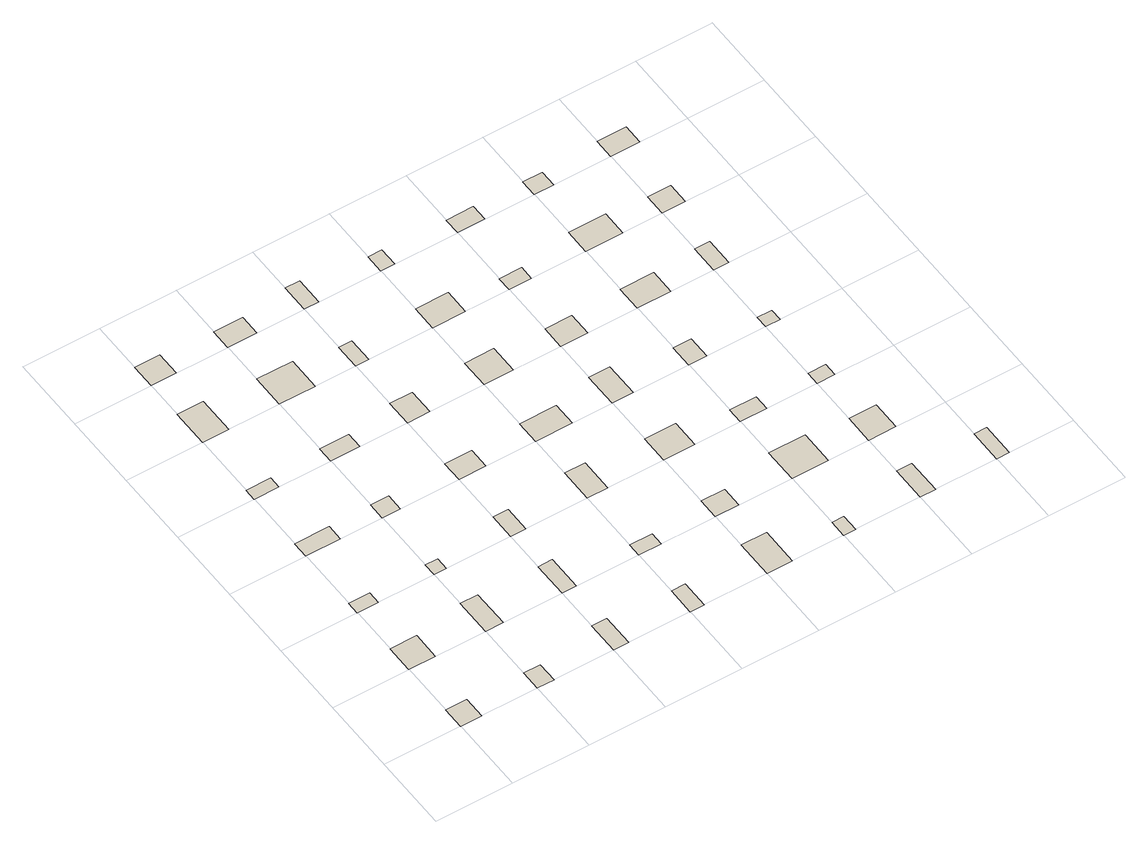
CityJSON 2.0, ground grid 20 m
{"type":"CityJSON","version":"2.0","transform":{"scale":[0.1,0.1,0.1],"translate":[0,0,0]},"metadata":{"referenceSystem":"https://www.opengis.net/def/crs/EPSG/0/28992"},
"CityObjects":{
"building1":{"type":"Building","attributes":{"roofType":"Flat","yearOfConstruction":2000,"function":"Residential","storeysAboveGround":5},"geometry":[{"type":"MultiSurface","lod":"0","boundaries":[[[0,1,2,3]]]}]},
"building2":{"type":"Building","attributes":{"roofType":"Hipped","yearOfConstruction":1953,"function":"Residential","storeysAboveGround":2},"geometry":[{"type":"MultiSurface","lod":"0","boundaries":[[[4,5,6,7]]]}]},
"building3":{"type":"Building","attributes":{"roofType":"Flat","yearOfConstruction":1993,"function":"Residential","storeysAboveGround":5},"geometry":[{"type":"MultiSurface","lod":"0","boundaries":[[[8,9,10,11]]]}]},
"building4":{"type":"Building","attributes":{"roofType":"Pyramidal","yearOfConstruction":1986,"function":"Residential","storeysAboveGround":2},"geometry":[{"type":"MultiSurface","lod":"0","boundaries":[[[12,13,14,15]]]}]},
"building5":{"type":"Building","attributes":{"roofType":"Gabled","yearOfConstruction":1979,"function":"Residential","storeysAboveGround":1},"geometry":[{"type":"MultiSurface","lod":"0","boundaries":[[[16,17,18,19]]]}]},
"building6":{"type":"Building","attributes":{"roofType":"Gabled","yearOfConstruction":2003,"function":"Residential","storeysAboveGround":3},"geometry":[{"type":"MultiSurface","lod":"0","boundaries":[[[20,21,22,23]]]}]},
"building7":{"type":"Building","attributes":{"roofType":"Flat","yearOfConstruction":1963,"function":"Residential","storeysAboveGround":2},"geometry":[{"type":"MultiSurface","lod":"0","boundaries":[[[24,25,26,27]]]}]},
"building8":{"type":"Building","attributes":{"roofType":"Shed","yearOfConstruction":1966,"function":"Residential","storeysAboveGround":2},"geometry":[{"type":"MultiSurface","lod":"0","boundaries":[[[28,29,30,31]]]}]},
"building9":{"type":"Building","attributes":{"roofType":"Flat","yearOfConstruction":2010,"function":"Residential","storeysAboveGround":4},"geometry":[{"type":"MultiSurface","lod":"0","boundaries":[[[32,33,34,35]]]}]},
"building10":{"type":"Building","attributes":{"roofType":"Gabled","yearOfConstruction":1961,"function":"Residential","storeysAboveGround":3},"geometry":[{"type":"MultiSurface","lod":"0","boundaries":[[[36,37,38,39]]]}]},
"building11":{"type":"Building","attributes":{"roofType":"Gabled","yearOfConstruction":1959,"function":"Residential","storeysAboveGround":3},"geometry":[{"type":"MultiSurface","lod":"0","boundaries":[[[40,41,42,43]]]}]},
"building12":{"type":"Building","attributes":{"roofType":"Shed","yearOfConstruction":1954,"function":"Residential","storeysAboveGround":1},"geometry":[{"type":"MultiSurface","lod":"0","boundaries":[[[44,45,46,47]]]}]},
"building13":{"type":"Building","attributes":{"roofType":"Gabled","yearOfConstruction":1949,"function":"Industrial","storeysAboveGround":1},"geometry":[{"type":"MultiSurface","lod":"0","boundaries":[[[48,49,50,51]]]}]},
"building14":{"type":"Building","attributes":{"roofType":"Flat","yearOfConstruction":1972,"function":"Residential","storeysAboveGround":2},"geometry":[{"type":"MultiSurface","lod":"0","boundaries":[[[52,53,54,55]]]}]},
"building15":{"type":"Building","attributes":{"roofType":"Flat","yearOfConstruction":1989,"function":"Residential","storeysAboveGround":5},"geometry":[{"type":"MultiSurface","lod":"0","boundaries":[[[56,57,58,59]]]}]},
"building16":{"type":"Building","attributes":{"roofType":"Gabled","yearOfConstruction":1960,"function":"Industrial","storeysAboveGround":1},"geometry":[{"type":"MultiSurface","lod":"0","boundaries":[[[60,61,62,63]]]}]},
"building17":{"type":"Building","attributes":{"roofType":"Flat","yearOfConstruction":1946,"function":"Residential","storeysAboveGround":1},"geometry":[{"type":"MultiSurface","lod":"0","boundaries":[[[64,65,66,67]]]}]},
"building18":{"type":"Building","attributes":{"roofType":"Flat","yearOfConstruction":1960,"function":"Residential","storeysAboveGround":4},"geometry":[{"type":"MultiSurface","lod":"0","boundaries":[[[68,69,70,71]]]}]},
"building19":{"type":"Building","attributes":{"roofType":"Flat","yearOfConstruction":1949,"function":"Industrial","storeysAboveGround":5},"geometry":[{"type":"MultiSurface","lod":"0","boundaries":[[[72,73,74,75]]]}]},
"building20":{"type":"Building","attributes":{"roofType":"Flat","yearOfConstruction":2013,"function":"Residential","storeysAboveGround":3},"geometry":[{"type":"MultiSurface","lod":"0","boundaries":[[[76,77,78,79]]]}]},
"building21":{"type":"Building","attributes":{"roofType":"Flat","yearOfConstruction":1978,"function":"Residential","storeysAboveGround":2},"geometry":[{"type":"MultiSurface","lod":"0","boundaries":[[[80,81,82,83]]]}]},
"building22":{"type":"Building","attributes":{"roofType":"Flat","yearOfConstruction":1961,"function":"Residential","storeysAboveGround":4},"geometry":[{"type":"MultiSurface","lod":"0","boundaries":[[[84,85,86,87]]]}]},
"building23":{"type":"Building","attributes":{"roofType":"Hipped","yearOfConstruction":2011,"function":"Residential","storeysAboveGround":2},"geometry":[{"type":"MultiSurface","lod":"0","boundaries":[[[88,89,90,91]]]}]},
"building24":{"type":"Building","attributes":{"roofType":"Flat","yearOfConstruction":1987,"function":"Residential","storeysAboveGround":5},"geometry":[{"type":"MultiSurface","lod":"0","boundaries":[[[92,93,94,95]]]}]},
"building25":{"type":"Building","attributes":{"roofType":"Flat","yearOfConstruction":1967,"function":"Residential","storeysAboveGround":5},"geometry":[{"type":"MultiSurface","lod":"0","boundaries":[[[96,97,98,99]]]}]},
"building26":{"type":"Building","attributes":{"roofType":"Flat","yearOfConstruction":2014,"function":"Residential","storeysAboveGround":5},"geometry":[{"type":"MultiSurface","lod":"0","boundaries":[[[100,101,102,103]]]}]},
"building27":{"type":"Building","attributes":{"roofType":"Flat","yearOfConstruction":1997,"function":"Residential","storeysAboveGround":4},"geometry":[{"type":"MultiSurface","lod":"0","boundaries":[[[104,105,106,107]]]}]},
"building28":{"type":"Building","attributes":{"roofType":"Flat","yearOfConstruction":1976,"function":"Residential","storeysAboveGround":5},"geometry":[{"type":"MultiSurface","lod":"0","boundaries":[[[108,109,110,111]]]}]},
"building29":{"type":"Building","attributes":{"roofType":"Hipped","yearOfConstruction":1965,"function":"Residential","storeysAboveGround":3},"geometry":[{"type":"MultiSurface","lod":"0","boundaries":[[[112,113,114,115]]]}]},
"building30":{"type":"Building","attributes":{"roofType":"Flat","yearOfConstruction":1955,"function":"Residential","storeysAboveGround":5},"geometry":[{"type":"MultiSurface","lod":"0","boundaries":[[[116,117,118,119]]]}]},
"building31":{"type":"Building","attributes":{"roofType":"Hipped","yearOfConstruction":1956,"function":"Residential","storeysAboveGround":2},"geometry":[{"type":"MultiSurface","lod":"0","boundaries":[[[120,121,122,123]]]}]},
"building32":{"type":"Building","attributes":{"roofType":"Pyramidal","yearOfConstruction":1983,"function":"Residential","storeysAboveGround":3},"geometry":[{"type":"MultiSurface","lod":"0","boundaries":[[[124,125,126,127]]]}]},
"building33":{"type":"Building","attributes":{"roofType":"Pyramidal","yearOfConstruction":1945,"function":"Residential","storeysAboveGround":3},"geometry":[{"type":"MultiSurface","lod":"0","boundaries":[[[128,129,130,131]]]}]},
"building34":{"type":"Building","attributes":{"roofType":"Hipped","yearOfConstruction":2012,"function":"Residential","storeysAboveGround":3},"geometry":[{"type":"MultiSurface","lod":"0","boundaries":[[[132,133,134,135]]]}]},
"building35":{"type":"Building","attributes":{"roofType":"Pyramidal","yearOfConstruction":1972,"function":"Residential","storeysAboveGround":1},"geometry":[{"type":"MultiSurface","lod":"0","boundaries":[[[136,137,138,139]]]}]},
"building36":{"type":"Building","attributes":{"roofType":"Flat","yearOfConstruction":1975,"function":"Residential","storeysAboveGround":2},"geometry":[{"type":"MultiSurface","lod":"0","boundaries":[[[140,141,142,143]]]}]},
"building37":{"type":"Building","attributes":{"roofType":"Pyramidal","yearOfConstruction":2010,"function":"Residential","storeysAboveGround":1},"geometry":[{"type":"MultiSurface","lod":"0","boundaries":[[[144,145,146,147]]]}]},
"building38":{"type":"Building","attributes":{"roofType":"Flat","yearOfConstruction":1990,"function":"Residential","storeysAboveGround":5},"geometry":[{"type":"MultiSurface","lod":"0","boundaries":[[[148,149,150,151]]]}]},
"building39":{"type":"Building","attributes":{"roofType":"Gabled","yearOfConstruction":1978,"function":"Residential","storeysAboveGround":2},"geometry":[{"type":"MultiSurface","lod":"0","boundaries":[[[152,153,154,155]]]}]},
"building40":{"type":"Building","attributes":{"roofType":"Gabled","yearOfConstruction":1951,"function":"Residential","storeysAboveGround":3},"geometry":[{"type":"MultiSurface","lod":"0","boundaries":[[[156,157,158,159]]]}]},
"building41":{"type":"Building","attributes":{"roofType":"Gabled","yearOfConstruction":1958,"function":"Residential","storeysAboveGround":2},"geometry":[{"type":"MultiSurface","lod":"0","boundaries":[[[160,161,162,163]]]}]},
"building42":{"type":"Building","attributes":{"roofType":"Flat","yearOfConstruction":1984,"function":"Residential","storeysAboveGround":5},"geometry":[{"type":"MultiSurface","lod":"0","boundaries":[[[164,165,166,167]]]}]},
"building43":{"type":"Building","attributes":{"roofType":"Flat","yearOfConstruction":1953,"function":"Residential","storeysAboveGround":3},"geometry":[{"type":"MultiSurface","lod":"0","boundaries":[[[168,169,170,171]]]}]},
"building44":{"type":"Building","attributes":{"roofType":"Flat","yearOfConstruction":1974,"function":"Residential","storeysAboveGround":5},"geometry":[{"type":"MultiSurface","lod":"0","boundaries":[[[172,173,174,175]]]}]},
"building45":{"type":"Building","attributes":{"roofType":"Pyramidal","yearOfConstruction":1971,"function":"Residential","storeysAboveGround":1},"geometry":[{"type":"MultiSurface","lod":"0","boundaries":[[[176,177,178,179]]]}]},
"building46":{"type":"Building","attributes":{"roofType":"Flat","yearOfConstruction":1981,"function":"Residential","storeysAboveGround":2},"geometry":[{"type":"MultiSurface","lod":"0","boundaries":[[[180,181,182,183]]]}]},
"building47":{"type":"Building","attributes":{"roofType":"Pyramidal","yearOfConstruction":1991,"function":"Industrial","storeysAboveGround":1},"geometry":[{"type":"MultiSurface","lod":"0","boundaries":[[[184,185,186,187]]]}]},
"building48":{"type":"Building","attributes":{"roofType":"Hipped","yearOfConstruction":1980,"function":"Residential","storeysAboveGround":1},"geometry":[{"type":"MultiSurface","lod":"0","boundaries":[[[188,189,190,191]]]}]},
"building49":{"type":"Building","attributes":{"roofType":"Hipped","yearOfConstruction":2005,"function":"Residential","storeysAboveGround":2},"geometry":[{"type":"MultiSurface","lod":"0","boundaries":[[[192,193,194,195]]]}]},
"building50":{"type":"Building","attributes":{"roofType":"Pyramidal","yearOfConstruction":2008,"function":"Residential","storeysAboveGround":2},"geometry":[{"type":"MultiSurface","lod":"0","boundaries":[[[196,197,198,199]]]}]}
},
"vertices":[
[55,0,0],[55,58,0],[0,58,0],[0,0,0],
[69,200,0],[69,273,0],[0,273,0],[0,200,0],
[55,400,0],[55,433,0],[0,433,0],[0,400,0],
[244,0,0],[244,53,0],[200,53,0],[200,0,0],
[90,600,0],[90,643,0],[0,643,0],[0,600,0],
[64,800,0],[64,831,0],[0,831,0],[0,800,0],
[246,200,0],[246,298,0],[200,298,0],[200,200,0],
[232,400,0],[232,434,0],[200,434,0],[200,400,0],
[68,1000,0],[68,1099,0],[0,1099,0],[0,1000,0],
[66,1200,0],[66,1264,0],[0,1264,0],[0,1200,0],
[247,600,0],[247,646,0],[200,646,0],[200,600,0],
[439,0,0],[439,85,0],[400,85,0],[400,0,0],
[275,800,0],[275,843,0],[200,843,0],[200,800,0],
[437,200,0],[437,293,0],[400,293,0],[400,200,0],
[439,400,0],[439,468,0],[400,468,0],[400,400,0],
[294,1000,0],[294,1088,0],[200,1088,0],[200,1000,0],
[276,1200,0],[276,1254,0],[200,1254,0],[200,1200,0],
[470,600,0],[470,655,0],[400,655,0],[400,600,0],
[636,0,0],[636,73,0],[600,73,0],[600,0,0],
[458,800,0],[458,868,0],[400,868,0],[400,800,0],
[658,200,0],[658,235,0],[600,235,0],[600,200,0],
[434,1000,0],[434,1066,0],[400,1066,0],[400,1000,0],
[654,400,0],[654,488,0],[600,488,0],[600,400,0],
[438,1200,0],[438,1274,0],[400,1274,0],[400,1200,0],
[695,600,0],[695,662,0],[600,662,0],[600,600,0],
[866,0,0],[866,100,0],[800,100,0],[800,0,0],
[676,800,0],[676,875,0],[600,875,0],[600,800,0],
[861,200,0],[861,255,0],[800,255,0],[800,200,0],
[686,1000,0],[686,1066,0],[600,1066,0],[600,1000,0],
[881,400,0],[881,474,0],[800,474,0],[800,400,0],
[636,1200,0],[636,1250,0],[600,1250,0],[600,1200,0],
[855,600,0],[855,691,0],[800,691,0],[800,600,0],
[1031,0,0],[1031,45,0],[1000,45,0],[1000,0,0],
[870,800,0],[870,861,0],[800,861,0],[800,800,0],
[1095,200,0],[1095,290,0],[1000,290,0],[1000,200,0],
[858,1000,0],[858,1038,0],[800,1038,0],[800,1000,0],
[1069,400,0],[1069,441,0],[1000,441,0],[1000,400,0],
[871,1200,0],[871,1244,0],[800,1244,0],[800,1200,0],
[1046,600,0],[1046,660,0],[1000,660,0],[1000,600,0],
[1240,0,0],[1240,92,0],[1200,92,0],[1200,0,0],
[1087,800,0],[1087,866,0],[1000,866,0],[1000,800,0],
[1271,200,0],[1271,276,0],[1200,276,0],[1200,200,0],
[1246,400,0],[1246,435,0],[1200,435,0],[1200,400,0],
[1096,1000,0],[1096,1066,0],[1000,1066,0],[1000,1000,0],
[1051,1200,0],[1051,1244,0],[1000,1244,0],[1000,1200,0],
[1238,600,0],[1238,632,0],[1200,632,0],[1200,600,0],
[1433,0,0],[1433,88,0],[1400,88,0],[1400,0,0],
[1239,800,0],[1239,874,0],[1200,874,0],[1200,800,0],
[1260,1000,0],[1260,1057,0],[1200,1057,0],[1200,1000,0],
[1275,1200,0],[1275,1252,0],[1200,1252,0],[1200,1200,0]
]}
